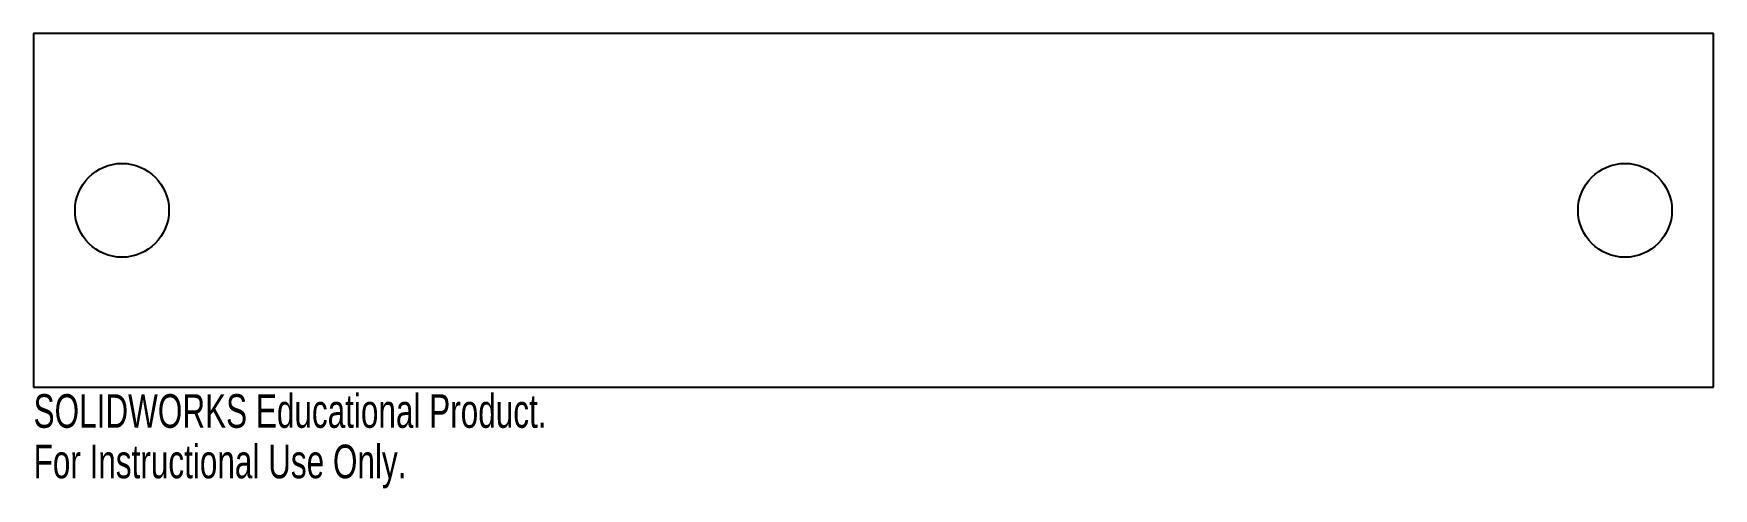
# Model space of a CAD drawing. Header units: inches. Extents: x -4.75 to 4.75, y -1.57 to 1.
import ezdxf

# ---------------------------------------------------------------- set-up
doc = ezdxf.new("R2010")
doc.units = ezdxf.units.IN
doc.header["$MEASUREMENT"] = 0
doc.styles.add('SLDTEXTSTYLE0', font='TXT', dxfattribs={"width": 0.7})

msp = doc.modelspace()

# ---------------------------------------------------------------- linework, layer by layer
at = {"color": 7, "linetype": 'Continuous', "lineweight": 25}
for p, q in [((4.75, 1), (-4.75, 1)), ((-4.75, 1), (-4.75, -1)), ((4.75, -1), (4.75, 1)), ((-4.75, -1), (4.75, -1))]:
    msp.add_line(p, q, dxfattribs=at)
for centre in [(-4.25, 0), (4.25, 0)]:
    msp.add_circle(centre, 0.2656, dxfattribs=at)

# ---------------------------------------------------------------- texts
at = {"color": 7, "linetype": 'Continuous', "char_height": 0.1903, "attachment_point": 1, "style": 'SLDTEXTSTYLE0'}
for s, insert in [('SOLIDWORKS Educational Product.', (-4.75, -1.0401)), ('For Instructional Use Only.', (-4.75, -1.3256))]:
    msp.add_mtext(s, dxfattribs=dict(at, insert=insert))

doc.saveas('drawing.dxf')
